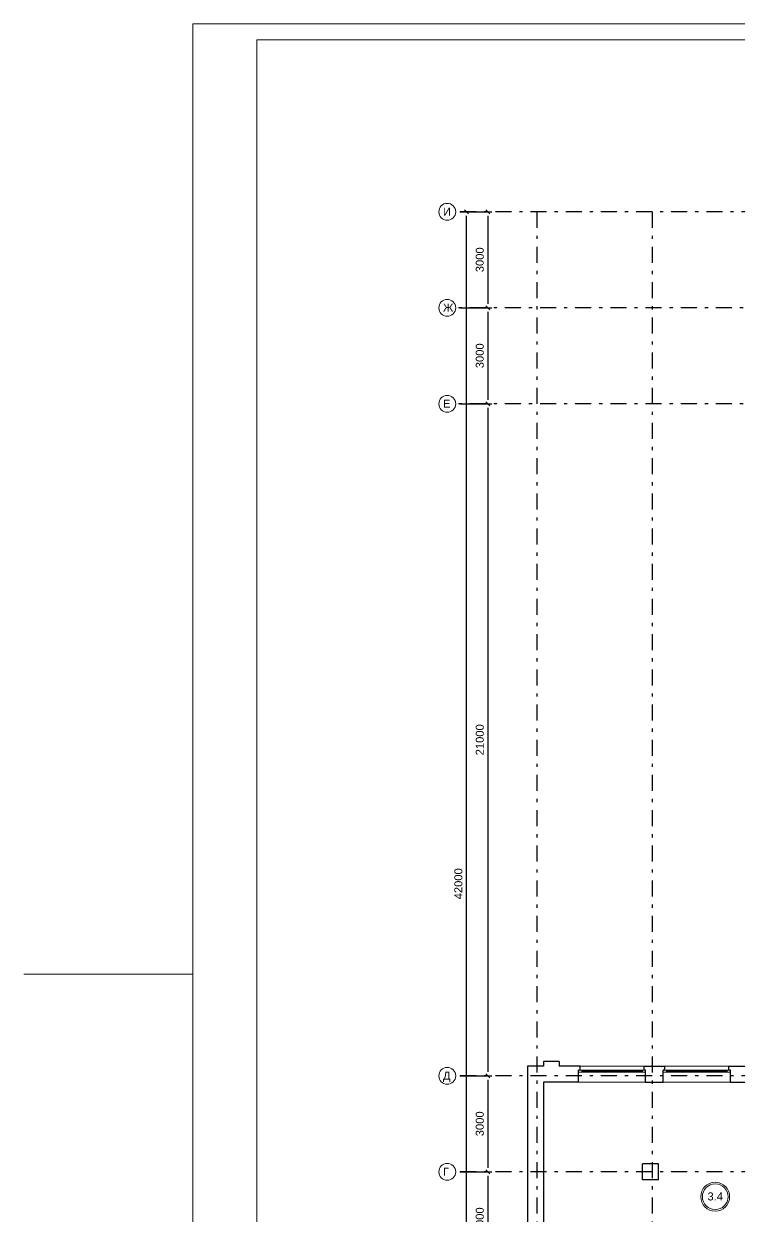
# Model space of a CAD drawing. Header units: metres. Extents: x -306 to 273, y -329 to 512.
# Drawn here: x -114.43 to -92.06, y 311.52 to 348.78 of the extents above; entities that cross this region are included whole.
import ezdxf
from ezdxf.enums import TextEntityAlignment as Align

# ---------------------------------------------------------------- set-up
doc = ezdxf.new("R2010")
doc.units = ezdxf.units.M
doc.header["$MEASUREMENT"] = 0
doc.linetypes.add('( Dashdot )', pattern=[1.001, 0.5, -0.25, 0.001, -0.25])
doc.layers.get('DEFPOINTS').update_dxf_attribs({"lineweight": 0})
doc.layers.add('Level 50', color=7, linetype='Continuous', lineweight=0)
doc.styles.add('Standard_0', font='arial.ttf')
doc.styles.add('Style-Arial', font='arial.ttf')
doc.dimstyles.get("Standard").update_dxf_attribs({"dimtxt": 0.00018, "dimasz": 0.00018, "dimexe": 0.0002, "dimexo": 0.0625, "dimgap": 9e-05, "dimtad": 0, "dimtih": 1, "dimtoh": 1, "dimdec": 4, "dimlfac": 1000, "dimzin": 0, "dimdsep": 46, "dimtxsty": 'Standard_0', "dimcen": 9e-05, "dimadec": 0, "dimazin": 0, "dimtfac": 1, "dimtdec": 4, "dimtofl": 0, "dimtmove": 0, "dimatfit": 0, "dimfxl": 0.01, "dimfxlon": 1, "dimtolj": 1, "dimtzin": 0, "dimarcsym": 0})

# ---------------------------------------------------------------- blocks, each defined once
blk = doc.blocks.new('_Oblique-1')
at = {"color": 0, "linetype": 'ByBlock', "lineweight": -2}
blk.add_line((0.5, 0.5), (-0.5, -0.5), dxfattribs=at)
blk = doc.blocks.new('*D2286')
at = {"color": 0, "linetype": 'Continuous', "lineweight": -2, "transparency": 16777216}
for p, q in [((-100.797, 342.908), (-99.79, 342.908)), ((-99.915, 342.783), (-99.915, 340.033)), ((-100.797, 339.908), (-99.79, 339.908))]:
    blk.add_line(p, q, dxfattribs=at)
at = {"layer": 'DEFPOINTS', "color": 0, "linetype": 'Continuous', "lineweight": 0, "transparency": 16777216}
for p in [(-100.922, 342.908), (-100.922, 339.908), (-99.915, 339.908)]:
    blk.add_point(p, dxfattribs=at)
at = {"color": 0, "linetype": 'Continuous', "lineweight": -2, "transparency": 16777216, "xscale": 0.125, "yscale": 0.125, "zscale": 0.125}
for p, rotation in [((-99.915, 342.908), 90), ((-99.915, 339.908), 270)]:
    blk.add_blockref('_Oblique-1', p, dxfattribs=dict(at, rotation=rotation))
at = {"color": 0, "linetype": 'Continuous', "lineweight": 0, "transparency": 16777216, "insert": (-100.168, 341.408), "char_height": 0.25, "attachment_point": 5, "rotation": 90, "style": 'Style-Arial'}
blk.add_mtext('\\A1;3000', dxfattribs=at)
blk = doc.blocks.new('*D2287')
at = {"color": 0, "linetype": 'Continuous', "lineweight": -2, "transparency": 16777216}
for p, q in [((-100.797, 342.908), (-100.459, 342.908)), ((-100.584, 301.033), (-100.584, 342.783)), ((-100.797, 300.908), (-100.459, 300.908))]:
    blk.add_line(p, q, dxfattribs=at)
at = {"layer": 'DEFPOINTS', "color": 0, "linetype": 'Continuous', "lineweight": 0, "transparency": 16777216}
for p in [(-100.922, 342.908), (-100.584, 342.908), (-100.922, 300.908)]:
    blk.add_point(p, dxfattribs=at)
at = {"color": 0, "linetype": 'Continuous', "lineweight": -2, "transparency": 16777216, "xscale": 0.125, "yscale": 0.125, "zscale": 0.125}
for p, rotation in [((-100.584, 342.908), 90), ((-100.584, 300.908), 270)]:
    blk.add_blockref('_Oblique-1', p, dxfattribs=dict(at, rotation=rotation))
at = {"color": 0, "linetype": 'Continuous', "lineweight": 0, "transparency": 16777216, "insert": (-100.837, 321.908), "char_height": 0.25, "attachment_point": 5, "rotation": 90, "style": 'Style-Arial'}
blk.add_mtext('\\A1;42000', dxfattribs=at)
blk = doc.blocks.new('*U1662')
at = {"color": 7, "linetype": 'Continuous', "lineweight": 0}
blk.add_line((-42.05, 0), (-47.337, 0), dxfattribs=at)
at = {"color": 7, "linetype": 'Continuous', "lineweight": 0, "flags": 128}
blk.add_lwpolyline([(42.05, 29.7), (42.05, -29.7), (-42.05, -29.7), (-42.05, 29.7), (42.05, 29.7)], close=True, dxfattribs=at)
at = {"layer": 'Level 50', "color": 7, "linetype": 'Continuous', "lineweight": 13}
for p, q in [((-40.05, 29.2), (-40.05, -29.2)), ((41.55, 29.2), (-40.05, 29.2))]:
    blk.add_line(p, q, dxfattribs=at)
blk = doc.blocks.new('*U1827')
at = {"color": 7, "linetype": 'Continuous', "lineweight": 13}
for radius in [0.452, 0.402]:
    blk.add_circle((0, 0), radius, dxfattribs=at)
at = {"color": 7, "linetype": 'Continuous', "lineweight": 13, "style": 'Style-Arial'}
blk.add_text('3.4', height=0.25, dxfattribs=at).set_placement((-0.242, 0.133), align=Align.TOP_LEFT)
blk = doc.blocks.new('*D2458')
at = {"color": 0, "linetype": 'Continuous', "lineweight": -2, "transparency": 16777216}
for p, q in [((-100.797, 339.908), (-99.79, 339.908)), ((-99.915, 339.783), (-99.915, 337.033)), ((-100.797, 336.908), (-99.79, 336.908))]:
    blk.add_line(p, q, dxfattribs=at)
at = {"layer": 'DEFPOINTS', "color": 0, "linetype": 'Continuous', "lineweight": 0, "transparency": 16777216}
for p in [(-100.922, 339.908), (-100.922, 336.908), (-99.915, 336.908)]:
    blk.add_point(p, dxfattribs=at)
at = {"color": 0, "linetype": 'Continuous', "lineweight": -2, "transparency": 16777216, "xscale": 0.125, "yscale": 0.125, "zscale": 0.125}
for p, rotation in [((-99.915, 339.908), 90), ((-99.915, 336.908), 270)]:
    blk.add_blockref('_Oblique-1', p, dxfattribs=dict(at, rotation=rotation))
at = {"color": 0, "linetype": 'Continuous', "lineweight": 0, "transparency": 16777216, "insert": (-100.168, 338.408), "char_height": 0.25, "attachment_point": 5, "rotation": 90, "style": 'Style-Arial'}
blk.add_mtext('\\A1;3000', dxfattribs=at)
blk = doc.blocks.new('*D2459')
at = {"color": 0, "linetype": 'Continuous', "lineweight": -2, "transparency": 16777216}
for p, q in [((-100.797, 336.908), (-99.79, 336.908)), ((-99.915, 336.783), (-99.915, 316.033)), ((-100.797, 315.908), (-99.79, 315.908))]:
    blk.add_line(p, q, dxfattribs=at)
at = {"layer": 'DEFPOINTS', "color": 0, "linetype": 'Continuous', "lineweight": 0, "transparency": 16777216}
for p in [(-100.922, 336.908), (-100.922, 315.908), (-99.915, 315.908)]:
    blk.add_point(p, dxfattribs=at)
at = {"color": 0, "linetype": 'Continuous', "lineweight": -2, "transparency": 16777216, "xscale": 0.125, "yscale": 0.125, "zscale": 0.125}
for p, rotation in [((-99.915, 336.908), 90), ((-99.915, 315.908), 270)]:
    blk.add_blockref('_Oblique-1', p, dxfattribs=dict(at, rotation=rotation))
at = {"color": 0, "linetype": 'Continuous', "lineweight": 0, "transparency": 16777216, "insert": (-100.168, 326.408), "char_height": 0.25, "attachment_point": 5, "rotation": 90, "style": 'Style-Arial'}
blk.add_mtext('\\A1;21000', dxfattribs=at)
blk = doc.blocks.new('*D2460')
at = {"color": 0, "linetype": 'Continuous', "lineweight": -2, "transparency": 16777216}
for p, q in [((-100.797, 315.908), (-99.79, 315.908)), ((-99.915, 315.783), (-99.915, 313.033)), ((-100.797, 312.908), (-99.79, 312.908))]:
    blk.add_line(p, q, dxfattribs=at)
at = {"layer": 'DEFPOINTS', "color": 0, "linetype": 'Continuous', "lineweight": 0, "transparency": 16777216}
for p in [(-100.922, 315.908), (-100.922, 312.908), (-99.915, 312.908)]:
    blk.add_point(p, dxfattribs=at)
at = {"color": 0, "linetype": 'Continuous', "lineweight": -2, "transparency": 16777216, "xscale": 0.125, "yscale": 0.125, "zscale": 0.125}
for p, rotation in [((-99.915, 315.908), 90), ((-99.915, 312.908), 270)]:
    blk.add_blockref('_Oblique-1', p, dxfattribs=dict(at, rotation=rotation))
at = {"color": 0, "linetype": 'Continuous', "lineweight": 0, "transparency": 16777216, "insert": (-100.168, 314.408), "char_height": 0.25, "attachment_point": 5, "rotation": 90, "style": 'Style-Arial'}
blk.add_mtext('\\A1;3000', dxfattribs=at)
blk = doc.blocks.new('*D2461')
at = {"color": 0, "linetype": 'Continuous', "lineweight": -2, "transparency": 16777216}
for p, q in [((-100.797, 312.908), (-99.79, 312.908)), ((-99.915, 312.783), (-99.915, 310.033)), ((-100.797, 309.908), (-99.79, 309.908))]:
    blk.add_line(p, q, dxfattribs=at)
at = {"layer": 'DEFPOINTS', "color": 0, "linetype": 'Continuous', "lineweight": 0, "transparency": 16777216}
for p in [(-100.922, 312.908), (-100.922, 309.908), (-99.915, 309.908)]:
    blk.add_point(p, dxfattribs=at)
at = {"color": 0, "linetype": 'Continuous', "lineweight": -2, "transparency": 16777216, "xscale": 0.125, "yscale": 0.125, "zscale": 0.125}
for p, rotation in [((-99.915, 312.908), 90), ((-99.915, 309.908), 270)]:
    blk.add_blockref('_Oblique-1', p, dxfattribs=dict(at, rotation=rotation))
at = {"color": 0, "linetype": 'Continuous', "lineweight": 0, "transparency": 16777216, "insert": (-100.168, 311.408), "char_height": 0.25, "attachment_point": 5, "rotation": 90, "style": 'Style-Arial'}
blk.add_mtext('\\A1;3000', dxfattribs=at)

msp = doc.modelspace()

# ---------------------------------------------------------------- linework, layer by layer
at = {"color": 1, "linetype": '( Dashdot )'}
for p, q in [((-61.78039561, 342.90830687), (-100.92233092, 342.90830687)), ((-98.38039561, 342.90830687), (-98.38039561, 294.89642885)), ((-94.78039561, 342.90830687), (-94.78039561, 294.89642885)), ((-53.78039561, 339.90830687), (-100.92233092, 339.90830687)), ((-53.78039561, 336.90830687), (-100.92233092, 336.90830687)), ((-61.78039561, 315.90830687), (-100.92233092, 315.90830687)), ((-61.78039561, 312.90830687), (-100.92233092, 312.90830687))]:
    msp.add_line(p, q, dxfattribs=at)
at = {"color": 7, "linetype": 'Continuous', "lineweight": 30}
for p, q in [((-98.18039561, 316.35830687), (-98.18039561, 316.20830687)), ((-97.68039561, 316.35830687), (-98.18039561, 316.35830687)), ((-97.68039561, 316.35830687), (-97.68039561, 316.20830687)), ((-98.68039561, 316.20830687), (-98.68039561, 309.60830687)), ((-98.18039561, 316.20830687), (-98.68039561, 316.20830687)), ((-97.03039561, 316.20830687), (-97.68039561, 316.20830687)), ((-97.08039561, 315.70830687), (-97.08039561, 316.08830687)), ((-97.03039561, 316.08830687), (-97.08039561, 316.08830687)), ((-97.03039561, 316.08830687), (-97.03039561, 316.20830687)), ((-95.03039561, 316.08830687), (-95.03039561, 316.20830687)), ((-95.03039561, 316.20830687), (-94.38039561, 316.20830687)), ((-94.98039561, 316.08830687), (-95.03039561, 316.08830687)), ((-94.98039561, 315.70830687), (-94.98039561, 316.08830687)), ((-94.43039561, 315.70830687), (-94.43039561, 316.08830687)), ((-94.38039561, 316.08830687), (-94.43039561, 316.08830687)), ((-94.38039561, 316.08830687), (-94.38039561, 316.20830687)), ((-92.38039561, 316.08830687), (-92.38039561, 316.20830687)), ((-92.38039561, 316.20830687), (-91.73039561, 316.20830687)), ((-92.33039561, 316.08830687), (-92.38039561, 316.08830687)), ((-92.33039561, 315.70830687), (-92.33039561, 316.08830687)), ((-98.18039561, 315.70830687), (-98.18039561, 310.10830687)), ((-97.08039561, 315.70830687), (-98.18039561, 315.70830687)), ((-94.98039561, 315.70830687), (-94.43039561, 315.70830687)), ((-92.33039561, 315.70830687), (-91.78039561, 315.70830687)), ((-95.08039561, 312.65830687), (-95.08039561, 313.15830687)), ((-94.58039561, 313.15830687), (-95.08039561, 313.15830687)), ((-94.58039561, 312.65830687), (-94.58039561, 313.15830687)), ((-94.58039561, 312.65830687), (-95.08039561, 312.65830687))]:
    msp.add_line(p, q, dxfattribs=at)
at = {"color": 7, "linetype": 'Continuous', "lineweight": 0}
for p, q in [((-95.03039561, 316.20830687), (-97.03039561, 316.20830687)), ((-95.08039561, 316.05330687), (-96.98039561, 316.05330687)), ((-92.38039561, 316.20830687), (-94.38039561, 316.20830687)), ((-92.43039561, 316.05330687), (-94.33039561, 316.05330687)), ((-94.98039561, 315.70830687), (-97.08039561, 315.70830687)), ((-92.33039561, 315.70830687), (-94.43039561, 315.70830687))]:
    msp.add_line(p, q, dxfattribs=at)
at = {"color": 7, "linetype": 'Continuous', "lineweight": 13, "flags": 128}
for points in [[(-96.98039561, 316.01830687), (-97.08039561, 316.01830687), (-97.08039561, 316.08830687), (-96.98039561, 316.08830687), (-96.98039561, 316.01830687)], [(-94.98039561, 316.01830687), (-95.08039561, 316.01830687), (-95.08039561, 316.08830687), (-94.98039561, 316.08830687), (-94.98039561, 316.01830687)], [(-94.33039561, 316.01830687), (-94.43039561, 316.01830687), (-94.43039561, 316.08830687), (-94.33039561, 316.08830687), (-94.33039561, 316.01830687)], [(-92.33039561, 316.01830687), (-92.43039561, 316.01830687), (-92.43039561, 316.08830687), (-92.33039561, 316.08830687), (-92.33039561, 316.01830687)]]:
    msp.add_lwpolyline(points, close=True, dxfattribs=at)
at = {"color": 7, "linetype": 'Continuous', "lineweight": 0, "flags": 128}
for points in [[(-96.98039561, 316.08830687), (-96.98039561, 316.01830687), (-95.08039561, 316.01830687), (-95.08039561, 316.08830687), (-96.98039561, 316.08830687)], [(-94.33039561, 316.08830687), (-94.33039561, 316.01830687), (-92.43039561, 316.01830687), (-92.43039561, 316.08830687), (-94.33039561, 316.08830687)]]:
    msp.add_lwpolyline(points, close=True, dxfattribs=at)
at = {"color": 7, "linetype": 'Continuous', "lineweight": 13}
for centre in [(-101.18568636, 342.90830687), (-101.18568636, 339.90830687), (-101.18568636, 336.90830687), (-101.18568636, 315.90830687), (-101.18568636, 312.90830687)]:
    msp.add_circle(centre, 0.26335544, dxfattribs=at)

# ---------------------------------------------------------------- block references
msp.add_blockref('*U1827', (-92.8055233, 312.13015253), dxfattribs=at)
at = {"layer": 'Level 50', "color": 7, "linetype": 'Continuous', "lineweight": 13}
msp.add_blockref('*U1662', (-67.09130413, 319.08055446), dxfattribs=at)

# ---------------------------------------------------------------- texts
at = {"color": 7, "linetype": 'Continuous', "lineweight": 30, "style": 'Style-Arial'}
for s, p in [('И', (-101.31977787, 343.0375695)), ('Ж', (-101.31977787, 340.0375695)), ('Е', (-101.31977787, 337.0375695)), ('Д', (-101.31977787, 316.0375695)), ('Г', (-101.31977787, 313.0375695))]:
    msp.add_text(s, height=0.25, dxfattribs=at).set_placement(p, align=Align.TOP_LEFT)

# ---------------------------------------------------------------- dimensions: what is measured, and where the dimension line sits
at = {"color": 5, "linetype": 'Continuous', "lineweight": 0}
for base, p1, p2, angle, picture, middle in [((-100.58429964, 342.90830687), (-100.92233092, 300.90830687), (-100.92233092, 342.90830687), 90, '*D2287', (-100.83694288, 321.90830687)), ((-99.91503595, 339.90830687), (-100.92233092, 342.90830687), (-100.92233092, 339.90830687), 270, '*D2286', (-100.16776446, 341.40830687)), ((-99.91503595, 336.90830687), (-100.92233092, 339.90830687), (-100.92233092, 336.90830687), 270, '*D2458', (-100.16776446, 338.40830687)), ((-99.91503595, 315.90830687), (-100.92233092, 336.90830687), (-100.92233092, 315.90830687), 270, '*D2459', (-100.1676792, 326.40830687)), ((-99.91503595, 312.90830687), (-100.92233092, 315.90830687), (-100.92233092, 312.90830687), 270, '*D2460', (-100.16776446, 314.40830687)), ((-99.91503595, 309.90830687), (-100.92233092, 312.90830687), (-100.92233092, 309.90830687), 270, '*D2461', (-100.16776446, 311.40830687))]:
    dim = msp.add_linear_dim(base=base, p1=p1, p2=p2, angle=angle, dimstyle='Standard', override={"dimtxt": 0.25, "dimasz": 0.125, "dimexe": 0.125, "dimexo": 0.125, "dimgap": 0.125, "dimtad": 1, "dimtih": 0, "dimtoh": 0, "dimzin": 11, "dimtxsty": 'Style-Arial', "dimblk": '_Oblique-1', "dimfxlon": 0, "dimfrac": 2, "dimtzin": 11}, dxfattribs=at)
    dim.commit()
    dim.dimension.update_dxf_attribs({"geometry": picture, "text_midpoint": middle})

doc.saveas('drawing.dxf')
